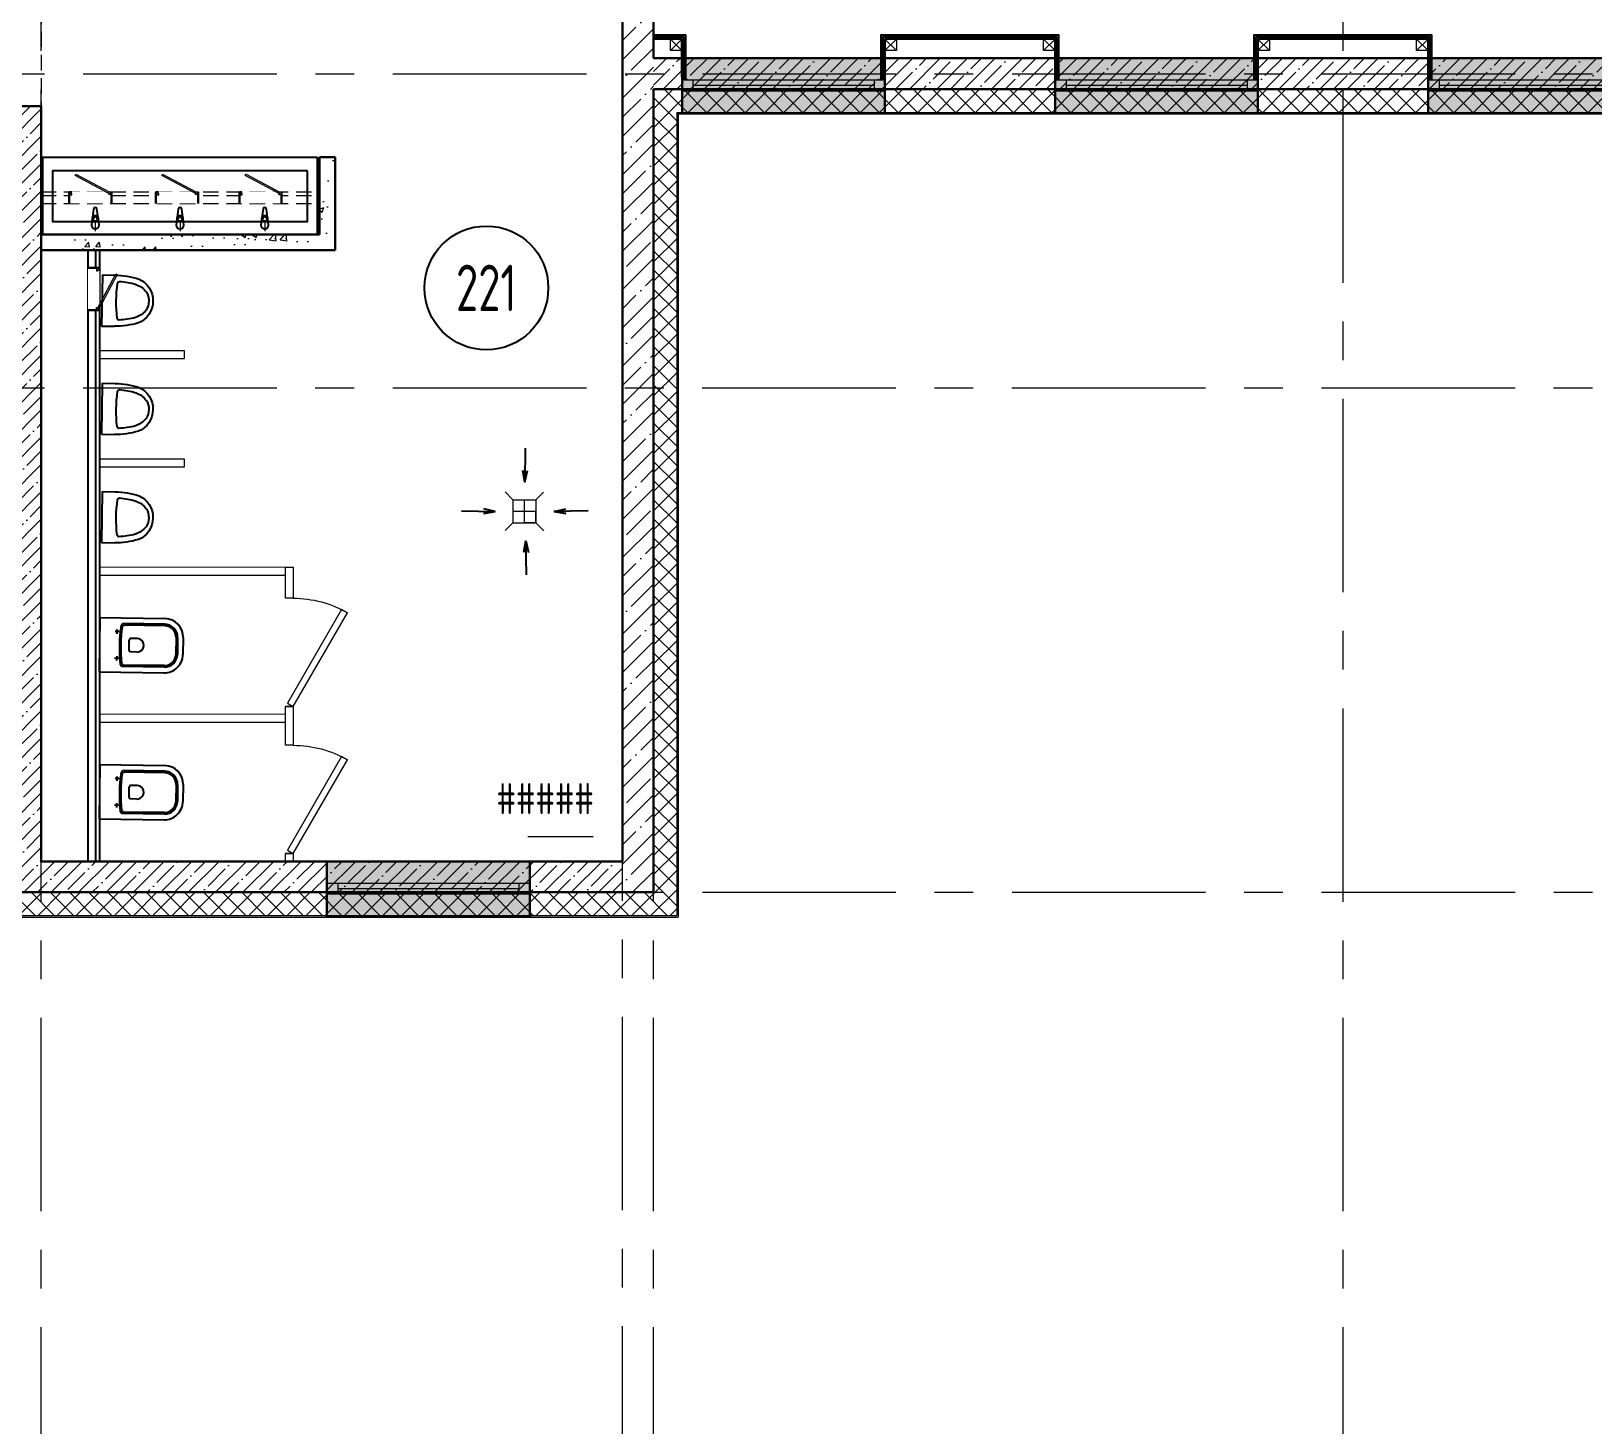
# Model space of a CAD drawing. Header units: millimetres. Extents: x -4447806 to 13389969, y -2188499 to 852203.
# Drawn here: x 3909718 to 3919806, y -614080 to -605075 of the extents above; entities that cross this region are included whole.
import ezdxf
from ezdxf import colors
from ezdxf.entities.mleader import LeaderData, LeaderLine
from ezdxf.enums import TextEntityAlignment as Align
from ezdxf.math import Vec2, Vec3

# ---------------------------------------------------------------- set-up
doc = ezdxf.new("R2010")
doc.units = ezdxf.units.MM
doc.set_wipeout_variables(frame=1)
doc.linetypes.add('ADSK_Штриховая_ш2 п1', pattern=[3, 2, -1])
doc.linetypes.add('CENTER', pattern=[2, 1.25, -0.25, 0.25, -0.25])
for name, color, linetype, lineweight in [('_0', 250, 'Continuous', 9), ('_TEXT', 189, 'Continuous', 30), ('АР_Двери', 175, 'Continuous', 18), ('АР_Маркер экспликации', 239, 'Continuous', 13), ('АР_Навесной фасад', 147, 'Continuous', 5), ('АР_Номер помещения', 1, 'Continuous', 25), ('АР_Окна БЛОК', 250, 'Continuous', 13), ('АР_Оси', 195, 'Continuous', 9), ('АР_Отметки', 250, 'Continuous', 15), ('АР_Перегородки газоблок', 165, 'Continuous', 30), ('АР_Перегородки газоблок_Штрих', 165, 'Continuous', 5), ('АР_Перегородки сантехнические', 216, 'Continuous', 9), ('АР_Помещения_площадь', 19, 'Continuous', 9), ('АР_Сущ Несущая стена', 216, 'Continuous', 30), ('АР_тонкая линия', 250, 'Continuous', 0), ('АР_Утеплитель', 250, 'Continuous', 9), ('АР_Штриховка монолит', 250, 'Continuous', 9)]:
    doc.layers.add(name, color=color, linetype=linetype, lineweight=lineweight)
for name, color, linetype in [('ТХ_ВК_оборуд.ТХ', 250, 'Continuous'), ('ТХ_ВК_трапы', 5, 'Continuous'), ('ТХ_сантехника', 253, 'Continuous')]:
    doc.layers.add(name, color=color, linetype=linetype)
doc.styles.add('ISOCPEUR', font='isocpeur.ttf', dxfattribs={"width": 0.7})
doc.styles.get("Standard").update_dxf_attribs({"font": 'arial.ttf'})
pattern_1 = [(45, (3969483.65, -672094.8), (-88.38835, 88.38835), []), (45, (3969572.04, -672094.8), (-88.38835, 88.38835), [156.25, -31.25, 0, -31.25])]

# ---------------------------------------------------------------- blocks, each defined once
blk = doc.blocks.new('*U214')
for p, q in [((0, 0), (0, -50)), ((700, 0), (700, -50))]:
    blk.add_line(p, q)
blk.add_lwpolyline([(0, 0), (606, 350), (628, 312), (22, -38)], close=True)
blk.add_arc((0, 0), 700, 0, 30)
blk = doc.blocks.new('*U338')
at = {"layer": 'АР_Номер помещения', "color": 7}
blk.add_circle((-15147, 3559), 400, dxfattribs=at)
at = {"layer": 'АР_Помещения_площадь', "color": 7}
blk.add_line((-14458, 12), (-14880, 12), dxfattribs=at)
at = {"color": 7, "style": 'ISOCPEUR', "width": 0.7, "flags": 1}
blk.add_attdef('КАТЕГОРИЯ', (-499, -2092), '', height=250, dxfattribs=at)
at = {"layer": 'АР_Номер помещения', "color": 7, "style": 'ISOCPEUR', "width": 0.7}
blk.add_attdef('НОМЕР_ПОМЕЩЕНИЯ', text='', height=300, dxfattribs=at).set_placement((-15147, 3559), align=Align.MIDDLE_CENTER)
at = {"layer": 'АР_Помещения_площадь', "color": 7, "lineweight": 30, "width": 0.7, "flags": 104}
blk.add_attdef('ИМЯ_ПОМЕЩЕНИЯ', text='', height=100, dxfattribs=at).set_placement((158, 1217), align=Align.MIDDLE_CENTER)
at = {"layer": 'АР_Помещения_площадь', "color": 7, "style": 'ISOCPEUR', "width": 0.7}
blk.add_attdef('ПЛОЩАДЬ_ПОМЕЩЕНИЯ', text='', height=200, dxfattribs=at).set_placement((-14453, 258), align=Align.MIDDLE_RIGHT)
blk = doc.blocks.new('Из_буфера31843')
for p, q in [((356, 104), (352, 62)), ((366, 166), (359, 113)), ((363, 87), (363, 101)), ((395, 113), (388, 166)), ((390, 101), (390, 87)), ((402, 62), (398, 104)), ((906, 104), (902, 62)), ((916, 166), (909, 113)), ((913, 87), (913, 101)), ((945, 113), (938, 166)), ((940, 101), (940, 87)), ((952, 62), (948, 104)), ((1456, 104), (1452, 62)), ((1466, 166), (1459, 113)), ((1463, 87), (1463, 101)), ((1495, 113), (1488, 166)), ((1490, 101), (1490, 87)), ((1502, 62), (1498, 104)), ((390, 87), (363, 87)), ((940, 87), (913, 87)), ((1490, 87), (1463, 87))]:
    blk.add_line(p, q)
at = {"lineweight": 13, "ltscale": 500}
for p, q in [((377, 85), (377, 23)), ((927, 85), (927, 23)), ((1477, 85), (1477, 23))]:
    blk.add_line(p, q, dxfattribs=at)
for points in [[(1820, 500), (34, 500), (34, 0), (1820, 0)], [(1755, 415), (99, 415), (99, 85), (1755, 85)]]:
    blk.add_lwpolyline(points, close=True)
for centre, major_axis, start_param, end_param in [((377, 102), (-14.9, -14.9), -1.35736, -0.875625), ((377, 102), (-14.9, 14.9), 4.498953, 6.496621), ((377, 101), (-9.62, 9.62), 3.926991, 7.068583), ((377, 165), (-7.91, 7.91), 4.051589, 6.943986), ((377, 102), (-14.9, 14.9), 4.017217, 4.498953), ((927, 102), (-14.9, -14.9), -1.35736, -0.875625), ((927, 102), (-14.9, 14.9), 4.498953, 6.496621), ((927, 101), (-9.62, 9.62), 3.926991, 7.068583), ((927, 165), (-7.91, 7.91), 4.051589, 6.943986), ((927, 102), (-14.9, 14.9), 4.017217, 4.498953), ((1477, 102), (-14.9, -14.9), -1.35736, -0.875625), ((1477, 102), (-14.9, 14.9), 4.498953, 6.496621), ((1477, 101), (-9.62, 9.62), 3.926991, 7.068583), ((1477, 165), (-7.91, 7.91), 4.051589, 6.943986), ((1477, 102), (-14.9, 14.9), 4.017217, 4.498953), ((377, 62), (-17.7, -17.7), -0.785398, 2.356194), ((927, 62), (-17.7, -17.7), -0.785398, 2.356194), ((1477, 62), (-17.7, -17.7), -0.785398, 2.356194)]:
    blk.add_ellipse(centre, major_axis=major_axis, ratio=1, start_param=start_param, end_param=end_param)
blk = doc.blocks.new('Писуар')
at = {"linetype": 'Continuous'}
for p, q in [((-165, 0), (-165, 83)), ((-165, 0), (165, 0)), ((165, 0), (165, 83))]:
    blk.add_line(p, q, dxfattribs=at)
at = {"linetype": 'Continuous', "extrusion": (0, 0, -1)}
for centre, major_axis, start_param, end_param in [((0, 190), (150, 0), 3.48908, 5.935698), ((0, 203), (-107, 0), 0.993922, 2.14767), ((425, 83), (-590, 0), 0, 0.28569), ((440, 84), (-566, 0), 0.051883, 0.258047), ((30, 182), (-142, 0), 0.27757, 0.90349), ((-30, 182), (-142, 0), 2.238102, 2.864023), ((-440, 84), (566, 0), -0.258047, -0.051883), ((-425, 83), (590, 0), -0.28569, 0), ((-112, 112), (-13.3, 0), -1.387931, -0.085797), ((112, 112), (13.3, 0), 0.085797, 1.387931), ((0, 843), (806, 0), 1.428537, 1.713056)]:
    blk.add_ellipse(centre, major_axis=major_axis, ratio=0.93164, start_param=start_param, end_param=end_param, dxfattribs=at)
blk = doc.blocks.new('унитаз поликлиники')
for p, q in [((0, 175), (0, -175)), ((0, 175), (420, 175)), ((420, 139), (150, 139)), ((420, 129), (157, 129)), ((126, 87), (100, 87)), ((112, 73), (112, 100)), ((192, -34), (192, 34)), ((242, 44), (202, 44)), ((494, 57), (494, -57)), ((504, 55), (504, -55)), ((540, 55), (540, -55)), ((126, -87), (99, -86)), ((112, -73), (112, -100)), ((242, -44), (202, -44)), ((0, -175), (420, -175)), ((420, -139), (148, -139)), ((420, -129), (155, -129))]:
    blk.add_line(p, q)
for centre, radius, start, end in [((420, 55), 120, 0, 90), ((420, 55), 83.5, 359.8619, 90.3335), ((420, 55), 74, 0, 90), ((242, 0), 43.7, 270, 90), ((420, -55), 120, 270, 0), ((420, -55), 84, 270, 0), ((420, -55), 74, 270, 358.4018)]:
    blk.add_arc(centre, radius, start, end)
at = {"extrusion": (0, 0, -1)}
for centre, major_axis, ratio, start_param, end_param in [((1158, 0), (-731, -726), 0.993775, 0.659849, 0.910919), ((984, 0), (-23, -941), 0.89728, 1.422258, 1.677847), ((150, 127), (-5.6, -10.5), 0.821373, 1.269211, 2.570669), ((154, 120), (-5.61, -7.72), 0.798093, 1.232924, 2.686723), ((112, 87), (3.55, 3.55), 1, 5.504025, 11.78721), ((202, -33), (4.12, -9.49), 0.964797, 0.42926, 1.943413), ((148, -127), (5.4, -10.4), 0.836443, 0.56114, 1.877577), ((155, -117), (5.3, -10.4), 0.842984, 0.549902, 1.8819)]:
    blk.add_ellipse(centre, major_axis=major_axis, ratio=ratio, start_param=start_param, end_param=end_param, dxfattribs=at)
for centre, major_axis, ratio, start_param, end_param in [((202, 33), (4.12, 9.49), 0.964797, 0.42926, 1.943413), ((112, -87), (3.54, -3.55), 1, 5.504025, 11.78721)]:
    blk.add_ellipse(centre, major_axis=major_axis, ratio=ratio, start_param=start_param, end_param=end_param)
blk = doc.blocks.new('A$C3079c8b3')
at = {"layer": 'АР_Перегородки газоблок', "color": 0, "lineweight": 25, "ltscale": 100}
for points in [[(301, -12975), (301, -16925)], [(351, -12975), (351, -16925)], [(376, -12975), (376, -16925)]]:
    blk.add_lwpolyline(points, dxfattribs=at)
blk = doc.blocks.new('A$Ce02d65bd')
at = {"ltscale": 100}
for points in [[(0, 0), (0, 75), (75, 75), (75, 0), (0, 0)], [(0, 0), (75, 75)], [(0, 75), (75, 0)]]:
    blk.add_lwpolyline(points, dxfattribs=at)
blk = doc.blocks.new('_DotSmall')
at = {"color": 0, "linetype": 'ByBlock', "const_width": 0.5}
blk.add_lwpolyline([(-0.0625, 0, 1), (0.0625, 0, 1)], format="xyb", close=True, dxfattribs=at)
blk = doc.blocks.new('Трап ТХ')
at = {"layer": 'ТХ_ВК_трапы', "color": 5, "lineweight": 0}
for p, q in [((305243, -196674), (305293, -196725)), ((305293, -196725), (305293, -196875)), ((305293, -196725), (305442, -196725)), ((305368, -196875), (305368, -196725)), ((305491, -196676), (305442, -196725)), ((305442, -196725), (305442, -196875)), ((305442, -196800), (305293, -196800)), ((305442, -196875), (305442, -196800)), ((305243, -196924), (305293, -196875)), ((305293, -196875), (305442, -196875)), ((305442, -196875), (305368, -196875)), ((305493, -196926), (305442, -196875))]:
    blk.add_line(p, q, dxfattribs=at)
blk = doc.blocks.new('A$C985b353d')
at = {"layer": 'ТХ_ВК_трапы', "ltscale": 100}
for p, q in [((6, 409), (2, 189)), ((2, 189), (-11, 264)), ((-11, 264), (2, 189)), ((2, 189), (20, 264)), ((-407, 3), (-188, -1)), ((-188, -1), (-263, 17)), ((192, -1), (267, 17)), ((412, 3), (192, -1)), ((-188, -1), (-262, -14)), ((-262, -14), (-188, -1)), ((192, -1), (267, -14)), ((267, -14), (192, -1)), ((10, -191), (-4, -265)), ((-4, -265), (10, -191)), ((14, -410), (10, -191)), ((10, -191), (27, -266))]:
    blk.add_line(p, q, dxfattribs=at)
blk = doc.blocks.new('*U552')
at = {"true_color": 0xffffff}
h = blk.add_hatch(color=7, dxfattribs=at)
h.dxf.hatch_style = 1
h.paths.add_polyline_path([(-1310, -140), (0, -140), (0, 220), (-1310, 220)])
at = {"lineweight": 30}
for p, q in [((-1310, -140), (-1310, 220)), ((0, -140), (0, 220))]:
    blk.add_line(p, q, dxfattribs=at)
for p, q in [((0, 220), (-1310, 220)), ((-1310, 70), (0, 70)), ((-1310, 0), (0, 0)), ((-1240, 0), (-1240, 70)), ((-1240, 35), (-70, 35)), ((-70, 0), (-70, 70)), ((-1310, -140), (0, -140)), ((-1310, -140), (-1310, -140)), ((-1310, -140), (-1310, -140)), ((0, -140), (0, -140)), ((0, -140), (0, -140))]:
    blk.add_line(p, q)
blk = doc.blocks.new('*U718')
at = {"color": 7}
blk.add_wipeout([(-565, 60), (445, 60), (445, -218), (-565, -218)], dxfattribs=at)
for p, q in [((-530, 60), (-565, 60)), ((-550, 60), (-550, -10)), ((-550, -10), (-550, 60)), ((-510, 60), (-530, 60)), ((-510, 20), (-510, 60)), ((-500, 20), (-510, 20)), ((-500, -10), (-500, 20)), ((380, -10), (380, 20)), ((380, 20), (390, 20)), ((390, 20), (390, 60)), ((390, 60), (410, 60)), ((410, 60), (445, 60)), ((430, 60), (430, -10)), ((430, -10), (430, 60)), ((-565, -10), (-530, -10)), ((-530, -10), (-500, -10)), ((410, -10), (380, -10)), ((445, -10), (410, -10))]:
    blk.add_line(p, q)
at = {"lineweight": 30}
for p, q in [((-565, 60), (-565, -218)), ((445, 60), (445, -218))]:
    blk.add_line(p, q, dxfattribs=at)
blk.add_lwpolyline([(389, 60), (370, 25), (-424, 448), (-406, 483)], close=True)

msp = doc.modelspace()

# ---------------------------------------------------------------- hatches: boundary and pattern name
at = {"layer": 'АР_Перегородки газоблок_Штрих', "ltscale": 100}
h = msp.add_hatch(dxfattribs=at)
h.set_pattern_fill('AR-CONC', color=256, scale=2)
h.set_pattern_definition([(50, (3429639.7, -776838.42), (364.36934, -31.87817), [38.1, -419.1]), (355, (3429639.7, -776838.42), (-70.48684, 382.1137), [30.48, -335.28117]), (100.451445, (3429670.07, -776841.08), (293.8825, 350.2355), [32.38002, -356.1805]), (46.1842, (3429639.7, -776736.8), (542.1581, -84.08466), [57.15, -628.65]), (96.63556, (3429684.9, -776743.83), (474.80827, 494.85225), [48.57005, -534.2712]), (351.18415, (3429639.7, -776736.8), (474.80827, 494.85225), [45.71993, -502.91946]), (21, (3429690.5, -776762.22), (303.22878, -204.5304), [38.1, -419.1]), (326, (3429690.5, -776762.22), (123.60406, 368.37593), [30.48, -335.28]), (71.451445, (3429715.77, -776779.27), (426.83284, 163.84554), [32.38002, -356.17988]), (37.5, (3429639.7, -776838.42), (6.177207, 169.110078), [0, -331.216, 0, -340.36, 0, -336.55]), (7.5, (3429639.7, -776838.42), (133.639325, 200.36115), [0, -194.056, 0, -323.596, 0, -128.27]), (327.5, (3429526.42, -776838.42), (271.18119, -11.457488), [0, -127, 0, -396.24, 0, -525.78]), (317.5, (3429475.62, -776838.42), (296.25836, 50.85298), [0, -165.1, 0, -263.144, 0, -373.38])])
h.paths.add_polyline_path([(3911680.787, -605889.08), (3911580.787, -605889.08), (3911580.787, -606389.08), (3909842.466, -606389.086), (3909842.457, -606489.086), (3910083.666, -606489.075), (3910083.618, -606489.084), (3910183.618, -606489.084), (3910183.666, -606489.069), (3911680.787, -606489.08)])
h = msp.add_hatch(dxfattribs=at)
h.set_pattern_fill('AR-CONC', color=256, scale=2)
h.set_pattern_definition([(50, (3429569.7, -776838.42), (364.36934, -31.87817), [38.1, -419.1]), (355, (3429569.7, -776838.42), (-70.48684, 382.1137), [30.48, -335.28117]), (100.451445, (3429600.07, -776841.08), (293.8825, 350.2355), [32.38002, -356.1805]), (46.1842, (3429569.7, -776736.8), (542.1581, -84.08466), [57.15, -628.65]), (96.63556, (3429614.9, -776743.83), (474.80827, 494.85225), [48.57005, -534.2712]), (351.18415, (3429569.7, -776736.8), (474.80827, 494.85225), [45.71993, -502.91946]), (21, (3429620.5, -776762.22), (303.22878, -204.5304), [38.1, -419.1]), (326, (3429620.5, -776762.22), (123.60406, 368.37593), [30.48, -335.28]), (71.451445, (3429645.77, -776779.27), (426.83284, 163.84554), [32.38002, -356.17988]), (37.5, (3429569.7, -776838.42), (6.177207, 169.110078), [0, -331.216, 0, -340.36, 0, -336.55]), (7.5, (3429569.7, -776838.42), (133.639325, 200.36115), [0, -194.056, 0, -323.596, 0, -128.27]), (327.5, (3429456.42, -776838.42), (271.18119, -11.457488), [0, -127, 0, -396.24, 0, -525.78]), (317.5, (3429405.62, -776838.42), (296.25836, 50.85298), [0, -165.1, 0, -263.144, 0, -373.38])])
h.paths.add_polyline_path([(3911565.783, -606389.08), (3909772.466, -606389.086), (3909772.457, -606489.086), (3910083.669, -606489.076), (3910083.621, -606483.646), (3910183.621, -606483.646), (3910183.669, -606489.07), (3911565.784, -606489.08)])
at = {"layer": 'АР_Утеплитель', "ltscale": 100}
h = msp.add_hatch(dxfattribs=at)
h.set_pattern_fill('ANSI37', color=256, scale=700)
h.set_pattern_definition([(45, (2947521.325, -567735.58), (-61.871843, 61.871843), []), (135, (2947521.325, -567735.58), (-61.871843, -61.871843), [])])
h.paths.add_polyline_path([(3892517.927, -607279.115), (3898867.957, -607279.115), (3898867.957, -590049.115), (3891867.774, -590049.115), (3891867.774, -588329.115), (3891717.774, -588329.115), (3891717.774, -590199.115), (3898717.957, -590199.115), (3898717.957, -607129.115), (3892367.927, -607129.115), (3892367.958, -617139.115), (3905767.957, -617139.115), (3905767.957, -610789.115), (3913887.957, -610789.115), (3913887.957, -605599.115), (3922155.344, -605599.115), (3922155.344, -605849.115), (3922305.344, -605849.115), (3922305.344, -605449.115), (3913737.957, -605449.115), (3913737.957, -610639.115), (3905617.957, -610639.115), (3905617.957, -616989.115), (3892517.958, -616989.115)])
at = {"layer": 'АР_Штриховка монолит', "ltscale": 100}
h = msp.add_hatch(dxfattribs=at)
h.set_pattern_fill('ANSI35', color=256, scale=700)
h.set_pattern_definition([(45, (2941030.15, -506889.22), (-123.743687, 123.743687), []), (45, (2941153.9, -506889.22), (-123.743687, 123.743687), [218.75, -43.75, 0, -43.75])])
h.paths.add_polyline_path([(3913737.957, -605449.115), (3913737.957, -605249.115), (3913737.957, -601099.115), (3914237.957, -601099.115), (3914237.957, -600899.115), (3913737.957, -600899.115), (3913737.957, -600111.633), (3913537.957, -600111.633), (3913537.957, -610439.115), (3913537.957, -610639.115), (3913737.957, -610639.115)])
h = msp.add_hatch(dxfattribs=at)
h.set_pattern_fill('ANSI35', color=256, scale=500)
h.set_pattern_definition(pattern_1)
h.paths.add_polyline_path([(3924950.974, -605249.115), (3913737.957, -605249.102), (3913737.957, -605449.128), (3922305.344, -605449.121), (3922305.344, -605849.115), (3922707.525, -605849.115), (3922707.525, -605449.118), (3924950.974, -605449.115)])
h = msp.add_hatch(dxfattribs=at)
h.set_pattern_fill('ANSI35', color=256, scale=500)
h.set_pattern_definition(pattern_1)
h.paths.add_polyline_path([(3913537.957, -610439.115), (3909782.957, -610439.115), (3909782.957, -605557.989), (3909582.957, -605557.989), (3909582.957, -610439.115), (3905642.957, -610439.115), (3905642.957, -610639.115), (3913537.957, -610639.115)])

# ---------------------------------------------------------------- linework, layer by layer
for points in [[(3913947.036, -605389.115), (3913947.036, -605099.947), (3913737.957, -605099.947)], [(3916357, -605389.115), (3916357, -605099.947), (3915207, -605099.947), (3915207, -605389.115)], [(3918767.036, -605389.115), (3918767.036, -605099.947), (3917617.036, -605099.947), (3917617.036, -605389.115)], [(3913934.536, -605389.115), (3913934.536, -605112.447), (3913737.957, -605112.447)], [(3913922.036, -605369.46), (3913922.036, -605124.947), (3913737.957, -605124.947)], [(3916344.5, -605389.115), (3916344.5, -605112.447), (3915219.5, -605112.447), (3915219.5, -605389.115)], [(3916332, -605369.46), (3916332, -605124.947), (3915232, -605124.947), (3915232, -605331.872)], [(3918754.536, -605389.115), (3918754.536, -605112.447), (3917629.536, -605112.447), (3917629.536, -605389.115)], [(3918742.036, -605369.46), (3918742.036, -605124.947), (3917642.036, -605124.947), (3917642.036, -605331.872)]]:
    msp.add_lwpolyline(points)
at = {"layer": 'АР_Навесной фасад', "ltscale": 100}
for p, q in [((3913887.957, -605599.115), (3913887.957, -610789.115)), ((3913887.957, -605599.115), (3922155.344, -605599.115)), ((3913897.957, -605609.115), (3913897.957, -610799.115)), ((3913897.957, -605609.115), (3922145.344, -605609.115)), ((3905767.957, -610789.115), (3913887.957, -610789.115)), ((3905777.957, -610799.115), (3913897.957, -610799.115))]:
    msp.add_line(p, q, dxfattribs=at)
at = {"layer": 'АР_Оси', "linetype": 'CENTER', "ltscale": 1000}
for p, q in [((3909782.957, -618700.387), (3909782.957, -584392.909)), ((3913537.957, -618693.887), (3913537.957, -584386.409)), ((3913737.957, -618700.387), (3913737.957, -584392.909)), ((3918192.957, -618700.387), (3918192.957, -584392.909)), ((3880054.201, -605349.115), (3963651.366, -605349.115)), ((3880053.05, -607379.114), (3963650.215, -607379.114)), ((3880054.201, -607379.115), (3963651.366, -607379.115)), ((3880054.201, -610639.115), (3963651.366, -610639.115))]:
    msp.add_line(p, q, dxfattribs=at)
at = {"layer": 'АР_Перегородки газоблок', "ltscale": 100}
msp.add_line((3910183.669, -606489.085), (3909782.954, -606489.086), dxfattribs=at)
for points in [[(3911680.787, -606489.08), (3911680.787, -605889.08), (3911580.787, -605889.08)], [(3911580.787, -606389.08), (3911580.787, -605889.08)], [(3909782.954, -606389.086), (3911580.787, -606389.08)], [(3911680.787, -606489.085), (3910183.669, -606489.085), (3910183.669, -606489.085)]]:
    msp.add_lwpolyline(points, dxfattribs=at)
at = {"layer": 'АР_Перегородки сантехнические', "lineweight": 0}
for points in [[(3910158.557, -607139.037), (3910158.548, -607189.037), (3910708.866, -607189.139), (3910708.875, -607139.139)], [(3910158.658, -607839.093), (3910158.649, -607889.093), (3910708.967, -607889.196), (3910708.976, -607839.196)], [(3910158.637, -608539.151), (3910158.643, -608589.151), (3911360.724, -608589.058), (3911360.717, -608539.058)], [(3911410.783, -608738.771), (3911360.783, -608738.771), (3911360.783, -608539.056), (3911410.783, -608539.056)], [(3911410.708, -609689.115), (3911360.708, -609689.115), (3911360.783, -609438.771), (3911410.783, -609438.771)], [(3910158.626, -609489.151), (3910158.632, -609539.151), (3911360.786, -609539.058), (3911360.78, -609489.058)], [(3911410.771, -610439.115), (3911360.771, -610439.115), (3911360.708, -610389.115), (3911410.708, -610389.115)]]:
    msp.add_lwpolyline(points, close=True, dxfattribs=at)
at = {"layer": 'АР_Сущ Несущая стена', "ltscale": 100}
for p, q in [((3913537.957, -600096.633), (3913537.957, -610439.115)), ((3913737.957, -601099.115), (3913737.957, -605249.115)), ((3913737.957, -605249.115), (3924950.974, -605249.115)), ((3913737.957, -605449.115), (3913737.957, -610639.115)), ((3913737.957, -605449.115), (3922305.344, -605449.115)), ((3909582.957, -605557.989), (3909782.957, -605557.989)), ((3909782.957, -605557.989), (3909782.957, -610439.115)), ((3909782.957, -610439.115), (3913537.957, -610439.115)), ((3905617.957, -610639.115), (3913737.957, -610639.115))]:
    msp.add_line(p, q, dxfattribs=at)
at = {"layer": 'АР_тонкая линия', "linetype": 'ADSK_Штриховая_ш2 п1', "ltscale": 50}
msp.add_line((3909783.299, -605928.034), (3909783.299, -604427.998), dxfattribs=at)
for points in [[(3909778.52, -606111.98), (3911580.792, -606112.028)], [(3909778.519, -606136.98), (3911580.792, -606137.028)], [(3909778.519, -606186.98), (3911580.791, -606187.028)]]:
    msp.add_lwpolyline(points, dxfattribs=at)

# ---------------------------------------------------------------- block references
at = {"layer": '_0', "color": 1, "lineweight": -3, "ltscale": 500, "rotation": 180}
for p in [(3913922.036, -605124.947), (3915307, -605124.947), (3916332, -605124.947), (3917717.036, -605124.947), (3918742.036, -605124.947)]:
    msp.add_blockref('A$Ce02d65bd', p, dxfattribs=at)
at = {"layer": '_TEXT', "ltscale": 500}
msp.add_blockref('A$C3079c8b3', (3909782.957, -593514.469), dxfattribs=at)
at = {"layer": 'АР_Двери', "lineweight": 30, "xscale": -1, "rotation": 270}
for p in [(3911410.783, -609438.771), (3911410.708, -610389.115)]:
    msp.add_blockref('*U214', p, dxfattribs=at)
at = {"layer": 'АР_Маркер экспликации', "color": 7}
ref = msp.add_blockref('*U338', (3927805.348, -610292.393), dxfattribs=at)
ref.add_attrib('НОМЕР_ПОМЕЩЕНИЯ', '221', dxfattribs={"layer": 'АР_Номер помещения', "color": 7, "height": 300, "style": 'ISOCPEUR', "width": 0.7}).set_placement((3912658.18, -606733.33), align=Align.MIDDLE_CENTER)
ref.add_attrib('ПЛОЩАДЬ_ПОМЕЩЕНИЯ', '#####', dxfattribs={"layer": 'АР_Помещения_площадь', "color": 7, "height": 200, "style": 'ISOCPEUR', "width": 0.7}).set_placement((3913352.541, -610034.292), align=Align.MIDDLE_RIGHT)
at = {"layer": 'АР_Окна БЛОК', "xscale": -1, "rotation": 180}
for p in [(3915232.957, -605389.115), (3917642.957, -605389.115), (3920052.957, -605389.115), (3912937.957, -610579.115)]:
    msp.add_blockref('*U552', p, dxfattribs=at)
at = {"layer": 'АР_тонкая линия', "ltscale": 500}
msp.add_blockref('A$C985b353d', (3912903.727, -608177.024), dxfattribs=at)
at = {"layer": 'ТХ_ВК_оборуд.ТХ'}
msp.add_blockref('Трап ТХ', (3607536.168, -411377.495), dxfattribs=at)
at = {"layer": 'ТХ_сантехника', "xscale": 0.9954344748001746, "yscale": 0.9954344748001746, "zscale": 0.9954344748001746}
msp.add_blockref('Из_буфера31843', (3909756.158, -606389.086), dxfattribs=at)
at = {"layer": 'ТХ_сантехника', "ltscale": 100, "rotation": 269.1248415622985}
for p in [(3910174.67, -606814.512), (3910174.552, -607514.438), (3910174.433, -608214.364)]:
    msp.add_blockref('Писуар', p, dxfattribs=at)
at = {"layer": 'ТХ_сантехника', "rotation": 359.1248415622985}
for p in [(3910158.932, -609039.146), (3910158.728, -609989.111)]:
    msp.add_blockref('унитаз поликлиники', p, dxfattribs=at)

# ---------------------------------------------------------------- leaders
at = {"layer": 'АР_Отметки'}
ml = msp.add_multileader_mtext('Standard', dxfattribs=at)
ml.set_content('+12,650', color=256, style='ISOCPEUR')
ml.set_leader_properties(color=256, linetype='Continuous', lineweight=-1)
ml.set_arrow_properties(name='DOTSMALL')
ml.build(insert=Vec2(0, 0))
ml.multileader.update_dxf_attribs({"has_text_frame": 1, "text_left_attachment_type": 4, "text_right_attachment_type": 4, "dogleg_length": 100, "arrow_head_size": 180})
ctx = ml.context
ctx.base_point, ctx.char_height, ctx.arrow_head_size, ctx.landing_gap_size, ctx.plane_origin = Vec3(4173192.858, -616454.571), 250, 180, 50, Vec3(4198428.775, -628077.691)
ctx.left_attachment, ctx.right_attachment = 4, 4
notes = []
notes.append((ctx, [(0, (0, 0, 0), (0, 0), (1, 0), 1, [])]))
ctx.mtext.insert, ctx.mtext.width, ctx.mtext.line_spacing_style, ctx.mtext.flow_direction = Vec3(4173242.858, -616121.238), 852.69703, 2, 5
ml = msp.add_multileader_mtext('Standard', dxfattribs=at)
ml.set_content('+12,200', color=256, style='ISOCPEUR')
ml.set_leader_properties(color=256, linetype='Continuous', lineweight=-1)
ml.set_arrow_properties(name='DOTSMALL')
ml.build(insert=Vec2(0, 0))
ml.multileader.update_dxf_attribs({"has_text_frame": 1, "text_left_attachment_type": 4, "text_right_attachment_type": 4, "dogleg_length": 100, "arrow_head_size": 180})
ctx = ml.context
ctx.base_point, ctx.char_height, ctx.arrow_head_size, ctx.landing_gap_size, ctx.plane_origin = Vec3(4173192.858, -615870.252), 250, 180, 50, Vec3(4198428.775, -627493.371)
ctx.left_attachment, ctx.right_attachment = 4, 4
notes.append((ctx, [(0, (0, 0, 0), (0, 0), (1, 0), 1, [])]))
ctx.mtext.insert, ctx.mtext.width, ctx.mtext.line_spacing_style, ctx.mtext.flow_direction = Vec3(4173242.858, -615536.919), 852.69703, 2, 5
ml = msp.add_multileader_mtext('Standard', dxfattribs=at)
ml.set_content('+11,900', color=256, style='ISOCPEUR')
ml.set_leader_properties(color=256, linetype='Continuous', lineweight=-1)
ml.set_arrow_properties(name='DOTSMALL')
ml.build(insert=Vec2(0, 0))
ml.multileader.update_dxf_attribs({"has_text_frame": 1, "text_left_attachment_type": 4, "text_right_attachment_type": 4, "dogleg_length": 100, "arrow_head_size": 180})
ctx = ml.context
ctx.base_point, ctx.char_height, ctx.arrow_head_size, ctx.landing_gap_size, ctx.plane_origin = Vec3(4224115.308, -615082.206), 250, 180, 50, Vec3(4249351.225, -627229.733)
ctx.left_attachment, ctx.right_attachment = 4, 4
notes.append((ctx, [(0, (0, 0, 0), (0, 0), (1, 0), 1, [])]))
ctx.mtext.insert, ctx.mtext.rotation, ctx.mtext.width, ctx.mtext.line_spacing_style, ctx.mtext.flow_direction = Vec3(4224165.308, -614748.873), 6.283185307, 852.69703, 2, 5
ml = msp.add_multileader_mtext('Standard', dxfattribs=at)
ml.set_content('+8,000', color=256, style='ISOCPEUR')
ml.set_leader_properties(color=256, linetype='Continuous', lineweight=-1)
ml.set_arrow_properties(name='DOTSMALL')
ml.build(insert=Vec2(0, 0))
ml.multileader.update_dxf_attribs({"has_text_frame": 1, "text_left_attachment_type": 4, "text_right_attachment_type": 4, "dogleg_length": 100, "arrow_head_size": 180})
ctx = ml.context
ctx.base_point, ctx.char_height, ctx.arrow_head_size, ctx.landing_gap_size, ctx.plane_origin = Vec3(4086928.371, -613494.71), 250, 180, 50, Vec3(4111814.34, -625819.264)
ctx.left_attachment, ctx.right_attachment = 4, 4
notes.append((ctx, [(0, (0, 0, 0), (0, 0), (1, 0), 1, [])]))
ctx.mtext.insert, ctx.mtext.rotation, ctx.mtext.width, ctx.mtext.line_spacing_style, ctx.mtext.flow_direction = Vec3(4086978.371, -613161.377), 6.283185307, 852.69703, 2, 5
ml = msp.add_multileader_mtext('Standard', dxfattribs=at)
ml.set_content('%%P0,000', color=256, style='ISOCPEUR')
ml.set_leader_properties(color=256, linetype='Continuous', lineweight=-1)
ml.set_arrow_properties(name='DOTSMALL')
ml.build(insert=Vec2(0, 0))
ml.multileader.update_dxf_attribs({"has_text_frame": 1, "text_left_attachment_type": 4, "text_right_attachment_type": 4, "dogleg_length": 100, "arrow_head_size": 180})
ctx = ml.context
ctx.base_point, ctx.char_height, ctx.arrow_head_size, ctx.landing_gap_size, ctx.plane_origin = Vec3(3974787.854, -606606.833), 250, 180, 50, Vec3(3974706.46, -607874.397)
ctx.left_attachment, ctx.right_attachment = 4, 4
notes.append((ctx, [(0, (0, 0, 0), (0, 0), (1, 0), 1, [])]))
ctx.mtext.insert, ctx.mtext.width, ctx.mtext.line_spacing_style, ctx.mtext.flow_direction = Vec3(3974837.854, -606273.5), 852.69703, 2, 5
for ctx, leaders in notes:
    for number, flags, end, landing, length, lines in leaders:
        leader = LeaderData()
        leader.index, (leader.has_last_leader_line, leader.has_dogleg_vector, leader.attachment_direction) = number, flags
        leader.last_leader_point, leader.dogleg_vector, leader.dogleg_length = Vec3(end), Vec3(landing), length
        for number, points, colour, breaks in lines:
            line = LeaderLine()
            line.index, line.vertices, line.color, line.breaks = number, Vec3.list(points), colors.encode_raw_color(colour), breaks
            leader.lines.append(line)
        ctx.leaders.append(leader)

# ---------------------------------------------------------------- next in the draw order: block references
at = {"layer": 'АР_Двери', "xscale": 0.2701273999331003, "yscale": 0.2701273999331003, "zscale": 0.2701273999331003}
for p, rotation in [((3910115.84, -606128.065), 0.002280706094175933), ((3910676.145, -606128.065), 0.002280706094175932), ((3911215.447, -606128.084), 0.002280706094175932), ((3910142.452, -606757.013), 270.0022807060942)]:
    msp.add_blockref('*U718', p, dxfattribs=dict(at, rotation=rotation))

doc.saveas('drawing.dxf')
